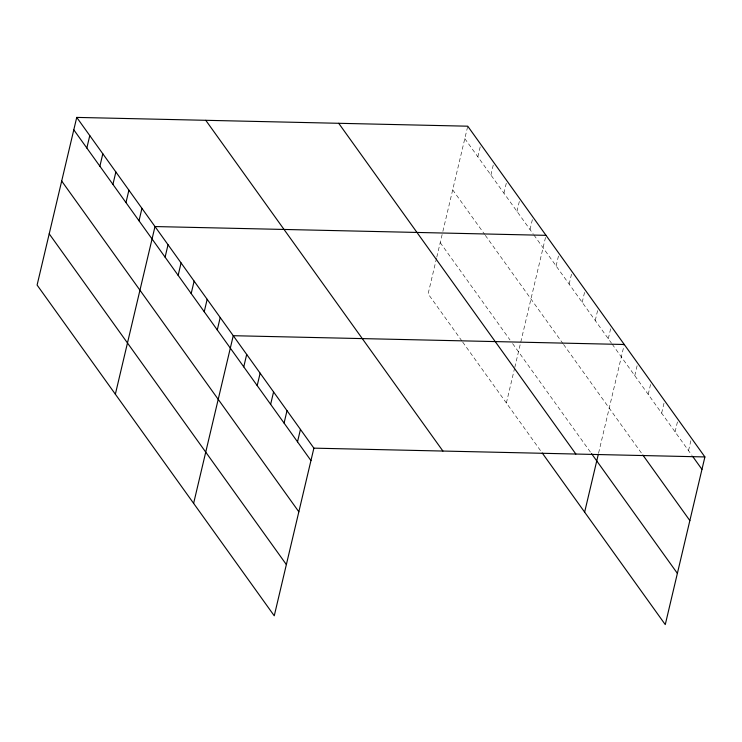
<?xml version="1.0" encoding="UTF-8"?>
<svg xmlns="http://www.w3.org/2000/svg" width="742" height="742" viewBox="0 0 742 742"><rect width="100%" height="100%" fill="white"/><g stroke="black" fill="none" stroke-linecap="round" stroke-linejoin="round"><path stroke-width="0.56" stroke-dasharray="3.71 2.78" d="M436.537 258.216L428.115 293.851L462.025 341.144M436.797 257.103L442.612 232.515M442.872 231.393L467.748 126.196M477.848 156.812L480.788 144.393M490.898 175.001L493.829 162.581M503.939 193.189L506.869 180.77M516.979 211.387L519.919 198.958M530.029 229.575L532.96 217.156M506.378 402.989L514.531 368.468M514.8 367.355L545.76 236.383M556.11 265.951L559.051 253.532M569.16 284.149L571.85 272.759M582.201 302.337L584.891 290.957M595.242 320.525L597.931 309.145M608.292 338.723L611.222 326.304M598.599 453.056L624.263 344.492M634.772 375.656L637.703 363.237M648.211 394.392L651.142 381.972M661.651 413.136L664.582 400.717M675.09 431.881L678.021 419.462M688.53 450.626L691.461 438.207M464.807 138.615L533.285 234.12M533.934 235.029L611.547 343.268M612.196 344.177L691.887 455.31M452.694 189.841L484.656 234.416M485.305 235.325L562.918 343.555M563.568 344.464L642.145 454.058M440.219 242.625L510.004 339.947M512.611 343.583L590.873 452.731M462.674 342.053L541.595 452.11"/><path stroke-width="1.11" d="M76.732 117.403L37.1 285.058L274.252 615.804L313.885 448.149L76.732 117.403L467.748 126.196L704.9 456.942L665.268 624.597L542.244 453.019M86.842 148.02L89.773 135.6M99.882 166.208L102.813 153.789M112.923 184.396L115.863 171.977M125.973 202.594L128.904 190.165M139.014 220.782L141.945 208.363M115.362 394.197L154.995 226.551L546.001 235.344M165.104 257.159L168.035 244.739M178.145 275.356L181.076 262.937M191.186 293.544L194.126 281.125M204.235 311.733L207.166 299.314M217.276 329.93L220.207 317.511M193.625 503.345L233.257 335.699L624.263 344.492M243.756 366.863L246.696 354.444M257.196 385.599L260.136 373.18M270.635 404.344L273.575 391.924M284.075 423.088L287.006 410.669M297.514 441.833L300.445 429.414M584.64 512.138L598.34 454.178M313.885 448.149L704.9 456.942M692.555 456.247L701.96 469.361M642.822 454.994L689.856 520.587M591.532 453.64L677.381 573.371M338.704 123.293L575.866 454.048M205.766 120.306L442.918 451.053M73.792 129.822L310.954 460.569M61.688 181.048L298.84 511.794M49.213 233.832L286.366 564.579"/></g></svg>
